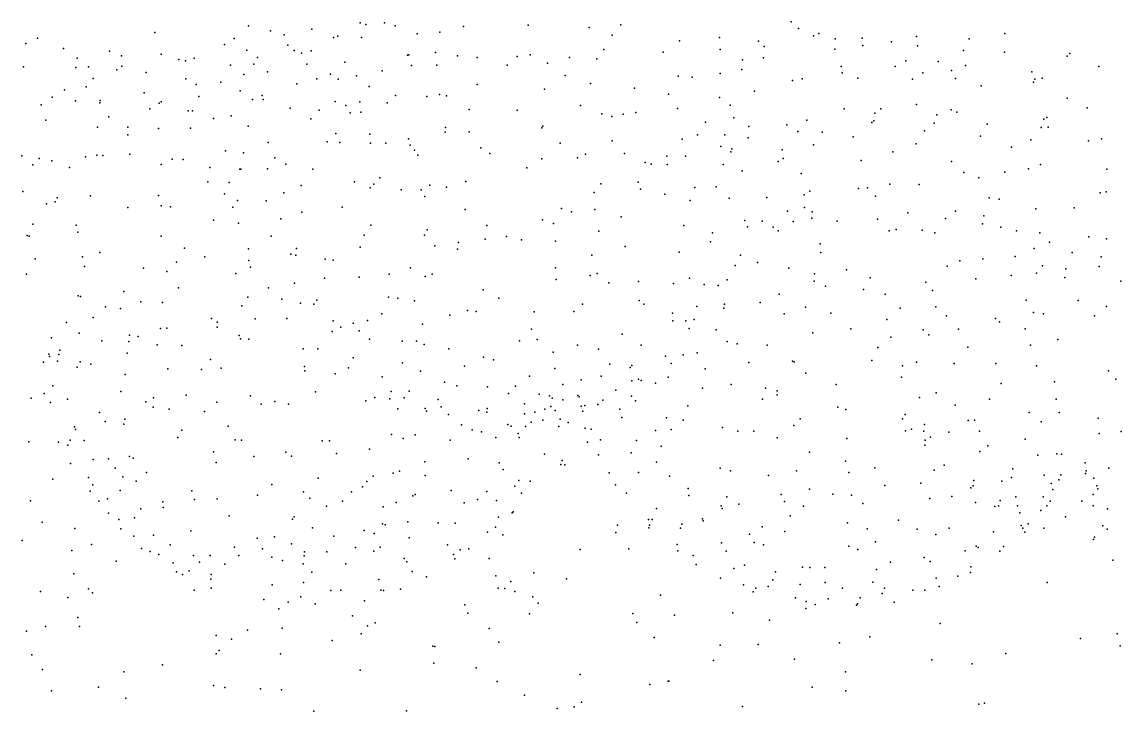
# Model space of a CAD drawing. Header units: metres. Extents: x -23.9 to 23.9, y -28.5 to 28.5.
# Drawn here: x 6.725 to 9.557, y -3.547 to -1.77 of the extents above; entities that cross this region are included whole.
import ezdxf

# ---------------------------------------------------------------- set-up
doc = ezdxf.new("R2010")
doc.units = ezdxf.units.M

msp = doc.modelspace()

# ---------------------------------------------------------------- linework, layer by layer
for p in [(7.3087, -1.7806, 13.3479), (7.5967, -1.7728, 14.8705), (7.611, -1.7769, 21.5785), (7.6593, -1.773, 1.5538), (7.6865, -1.78, 21.6355), (7.8624, -1.7817, 1.8465), (8.0291, -1.7788, 19.5913), (8.2686, -1.778, 19.6966), (8.7069, -1.7704, -1.6102), (6.7652, -1.8121, 20.1319), (7.0671, -1.7979, 22.0739), (7.2716, -1.8127, 13.7498), (7.3652, -1.7936, 19.9373), (7.4004, -1.8039, 19.849), (7.4719, -1.789, 10.788), (7.5273, -1.8102, 19.6994), (7.5391, -1.8072, 21.678), (7.6001, -1.8107, 19.6457), (7.7432, -1.8009, -19.0312), (7.8017, -1.7967, 19.5789), (8.1868, -1.7847, 21.9829), (8.2463, -1.8045, 3.3626), (8.5226, -1.8108, 20.0942), (8.7259, -1.7875, 21.92), (8.7652, -1.8065, 15.5442), (8.7788, -1.8005, 21.9929), (8.8907, -1.8125, 3.6015), (9.0307, -1.8076, 22.1674), (9.2578, -1.8005, 22.219), (6.7345, -1.8255, 20.4259), (6.8319, -1.839, 22.0203), (7.2468, -1.8284, 16.0289), (7.4102, -1.83, 20.3328), (8.4199, -1.8192, 19.8178), (8.5243, -1.8412, 20.0073), (8.6232, -1.8197, 21.876), (8.6379, -1.8339, 20.0871), (8.8196, -1.8403, 20.0088), (8.8211, -1.814, 4.1374), (8.8921, -1.831, 22.083), (8.9656, -1.8215, 19.9544), (9.0332, -1.8321, 0.7471), (9.166, -1.814, 22.207), (6.8667, -1.864, 5.8417), (6.9502, -1.8461, 20.0914), (6.9815, -1.8573, 22.0296), (7.0836, -1.8537, 15.3192), (7.1289, -1.8669, 22.0045), (7.169, -1.8636, 20.0984), (7.3044, -1.843, 21.9445), (7.3316, -1.8616, 1.5065), (7.4264, -1.8438, 21.8076), (7.445, -1.8506, 19.7511), (7.4705, -1.8444, 21.7325), (7.7183, -1.8561, -11.7464), (7.7215, -1.8553, 19.569), (7.7905, -1.8491, 21.8507), (7.8475, -1.8574, 19.5422), (7.8982, -1.8624, 5.3954), (8.0014, -1.859, 19.5437), (8.0344, -1.855, 0.6573), (8.1358, -1.8619, 4.2403), (8.2067, -1.8654, 19.6043), (8.2242, -1.8418, -2.2082), (8.377, -1.8485, 22.0015), (8.5819, -1.8677, 14.5966), (8.6364, -1.8631, 0.1307), (9.1519, -1.8441, 10.5166), (9.2571, -1.8482, 19.9474), (9.4188, -1.8588, 19.9985), (9.426, -1.8513, -12.0885), (6.7284, -1.8859, 20.1501), (6.8635, -1.8874, -12.276), (6.8961, -1.8859, 21.9847), (6.9691, -1.8942, 19.2889), (6.9824, -1.8842, 11.7004), (7.1464, -1.8707, 1.9183), (7.2625, -1.8815, 20.0448), (7.3227, -1.8789, 19.9326), (7.4586, -1.8792, 21.6362), (7.5571, -1.8744, -8.2885), (7.6531, -1.8968, 21.7012), (7.7287, -1.8826, 21.7987), (7.7939, -1.8816, 7.5396), (7.9752, -1.8822, 21.9798), (8.0791, -1.8766, 17.4972), (8.5798, -1.8932, 3.7545), (8.8362, -1.8848, -10.918), (8.9755, -1.8853, 6.093), (9.0029, -1.8704, 7.9077), (9.0865, -1.8724, 9.392), (9.1209, -1.8956, 22.1727), (9.1563, -1.8825, 10.1142), (9.5006, -1.8849, 22.2055), (6.9083, -1.9165, 17.0724), (7.0451, -1.9011, 20.0966), (7.1472, -1.9168, 21.9325), (7.2372, -1.9258, 9.8479), (7.2965, -1.9059, 15.6009), (7.3579, -1.8992, 19.8427), (7.4847, -1.9171, 21.4774), (7.5197, -1.9053, 21.6908), (7.5394, -1.9183, 19.699), (7.5867, -1.9092, 15.2854), (8.1249, -1.9084, 14.5077), (8.4165, -1.9104, 19.7553), (8.4523, -1.9128, 21.9976), (8.524, -1.9029, 19.945), (8.7105, -1.9216, 21.8989), (8.7359, -1.917, 20.0764), (8.839, -1.9016, 22.0147), (8.8791, -1.9157, 19.9945), (9.0203, -1.9175, 22.1261), (9.0463, -1.9016, 19.9493), (9.1313, -1.9159, 19.9414), (9.3273, -1.8991, 4.1352), (9.3319, -1.9259, 22.1927), (9.335, -1.9181, 19.9758), (9.3539, -1.9157, 3.634), (6.8347, -1.9453, 21.881), (6.8901, -1.9376, 20.1086), (7.0394, -1.9528, 21.9035), (7.1739, -1.9315, 4.0286), (7.2875, -1.9478, 21.7835), (7.4334, -1.9295, 21.3472), (7.6199, -1.9366, 19.5773), (7.8977, -1.9318, 19.5101), (8.0712, -1.9434, 22.0373), (8.1897, -1.9289, 22.046), (8.3039, -1.941, 19.6374), (8.613, -1.9489, 21.9211), (9.1973, -1.9352, 22.1708), (6.8024, -1.964, 20.1331), (6.8626, -1.9734, 14.5058), (6.9251, -1.979, 21.8573), (6.9259, -1.9728, 12.8595), (7.0786, -1.98, 20.1095), (7.0838, -1.9767, -2.4129), (7.1805, -1.9622, 21.8509), (7.3191, -1.97, 21.6825), (7.3442, -1.9596, 21.4473), (7.3463, -1.9705, 21.5331), (7.5317, -1.9758, 21.3784), (7.5954, -1.9764, 21.6601), (7.6662, -1.9791, 17.6324), (7.6875, -1.96, 21.7874), (7.7683, -1.9622, -11.2579), (7.8005, -1.9571, 19.5124), (7.8188, -1.961, 21.9198), (8.3911, -1.9569, 22.0351), (8.5228, -1.965, 19.8799), (9.4189, -1.967, 12.6559), (6.7741, -1.9838, 21.7503), (7.0542, -1.994, 21.8317), (7.1528, -1.9995, 11.3961), (7.1639, -1.9996, 21.7728), (7.4159, -1.9926, 19.7113), (7.4905, -1.9975, 19.6454), (7.5598, -1.9859, 21.5746), (7.5706, -2.0047, 19.5883), (7.5978, -2.0029, 5.3094), (7.8777, -1.9957, 21.9708), (8.0014, -1.998, 19.4991), (8.1643, -1.9861, 19.5424), (8.2196, -2.0076, 22.0701), (8.2745, -2.0079, -1.7482), (8.3073, -2.0034, 22.0599), (8.4143, -1.9932, 19.7095), (8.5502, -1.9851, 21.9783), (8.8441, -1.9945, 21.9645), (8.9228, -2.0055, 17.0668), (8.9384, -1.9946, 0.457), (9.0305, -1.9836, 19.9616), (9.0825, -2.0098, 4.4113), (9.1195, -1.997, 22.1379), (9.1344, -2.0027, 19.9566), (9.4704, -1.9918, 20.0479), (6.7864, -2.0233, 21.5683), (6.9487, -2.0147, 21.7725), (7.2182, -2.0193, 21.6043), (7.264, -2.0126, 19.9801), (7.3074, -2.0391, 21.3615), (7.4692, -2.0201, 21.2989), (8.0673, -2.039, 22.0562), (8.245, -2.0143, 19.5755), (8.4864, -2.029, 22.015), (8.5595, -2.0177, 19.9463), (8.6961, -2.0358, 20.138), (8.7473, -2.0239, -7.7223), (8.9154, -2.0298, -0.0955), (8.9203, -2.0255, 22.0063), (9.0762, -2.0311, -6.7784), (9.2121, -2.0335, 22.1562), (9.3588, -2.0209, -12.5574), (9.3664, -2.0171, 20.0079), (6.9195, -2.0413, 21.6762), (6.9973, -2.042, 20.1231), (6.9975, -2.0615, 21.5751), (7.077, -2.0448, 21.6531), (7.1595, -2.0446, 20.1366), (7.5341, -2.0579, 21.4446), (7.6211, -2.0593, -1.5633), (7.8156, -2.0543, 21.936), (7.8168, -2.0421, 19.4958), (7.8772, -2.0537, -2.6651), (8.0648, -2.0435, 7.7981), (8.4661, -2.0616, 17.4636), (8.5365, -2.0616, 2.2215), (8.5982, -2.0396, 20.0462), (8.7249, -2.0526, 21.9235), (8.7873, -2.0547, 15.2099), (8.8671, -2.0668, 20.0406), (9.0513, -2.0508, 22.0983), (9.1956, -2.065, 19.9855), (9.3515, -2.0429, -8.0235), (9.3698, -2.0417, 22.2247), (7.3596, -2.0808, 19.7722), (7.5114, -2.0798, 19.6186), (7.5443, -2.0814, 21.5447), (7.6229, -2.0825, 19.5467), (7.6629, -2.083, 21.7849), (7.7214, -2.0718, 19.5131), (7.7257, -2.0882, -2.0693), (7.9077, -2.0948, 19.4795), (8.1117, -2.0833, 17.8549), (8.2458, -2.0765, 15.8434), (8.4263, -2.0722, -10.0375), (8.5258, -2.0915, 0.781), (8.5969, -2.069, 21.9577), (8.7647, -2.0874, 20.1105), (9.0292, -2.0844, 19.9975), (9.2754, -2.093, 22.2116), (9.3254, -2.0739, -1.4277), (9.4741, -2.0767, 22.2667), (9.5071, -2.0713, 20.1063), (6.7248, -2.1154, -14.7858), (6.7693, -2.1222, 19.6254), (6.8881, -2.1182, 20.1937), (6.9176, -2.1135, 21.4326), (6.9336, -2.1144, 20.1561), (7.0026, -2.1115, 21.4542), (7.1121, -2.1245, 21.4021), (7.2497, -2.1023, 19.9915), (7.2958, -2.1081, 3.2214), (7.3764, -2.121, 13.0583), (7.7368, -2.1009, 21.8797), (7.7452, -2.1137, -3.2249), (7.9303, -2.1093, 22.0161), (8.0651, -2.1237, 22.0651), (8.1562, -2.1207, 1.8805), (8.177, -2.1115, 22.077), (8.278, -2.1095, -3.1608), (8.3868, -2.1168, -0.1853), (8.4351, -2.1168, 22.0435), (8.5518, -2.1051, 2.7444), (8.5547, -2.0979, 19.9109), (8.6845, -2.0998, 14.8601), (8.6863, -2.1226, 20.188), (8.9691, -2.1056, 21.9784), (6.7527, -2.1389, 20.2176), (6.8019, -2.1282, 21.3676), (6.8475, -2.1453, 20.1833), (7.0838, -2.1378, 20.1674), (7.14, -2.1246, -9.1972), (7.209, -2.146, 20.0751), (7.2861, -2.1503, 19.8845), (7.2886, -2.1501, 21.3392), (7.3574, -2.1491, -7.9752), (7.4046, -2.1374, 15.915), (7.4743, -2.1497, 13.7357), (8.0256, -2.1466, 19.4885), (8.3308, -2.1329, 22.0715), (8.3469, -2.1368, 3.3608), (8.3875, -2.1381, 5.5142), (8.532, -2.1376, 22.0088), (8.6734, -2.1301, 7.3852), (8.8875, -2.1279, 21.8744), (9.1202, -2.1298, 8.9478), (9.3189, -2.1495, 22.2583), (9.3496, -2.1378, 20.0508), (9.5207, -2.1501, 22.3164), (7.6473, -2.1725, 19.5371), (8.5812, -2.1543, 19.987), (8.7327, -2.1615, 16.4936), (9.1526, -2.1582, 20.0197), (9.1909, -2.1725, 22.1856), (9.2582, -2.158, 16.4382), (6.7273, -2.2073, 20.2774), (7.2036, -2.1828, 19.8552), (7.2586, -2.1842, 5.4316), (7.4444, -2.1919, 21.3422), (7.5819, -2.1823, 21.6389), (7.6226, -2.1983, 21.7234), (7.6313, -2.1885, 9.9388), (7.702, -2.2033, 21.836), (7.7536, -2.2029, 17.9766), (7.7761, -2.1911, 21.9108), (7.8194, -2.196, 19.4925), (7.8687, -2.1821, 21.9767), (8.2167, -2.1878, 19.5504), (8.3128, -2.1834, 19.6135), (8.3187, -2.2018, 16.2564), (8.4591, -2.1971, 19.7567), (8.5137, -2.1954, 19.8346), (8.7554, -2.2068, 21.8444), (8.8805, -2.1996, 21.8305), (8.904, -2.1983, 20.0987), (8.9616, -2.1882, 21.9251), (9.0373, -2.1894, 20.0527), (9.5193, -2.2086, 16.1499), (6.8105, -2.2345, 5.4056), (6.8153, -2.2241, 20.2517), (6.9014, -2.2184, 20.2258), (7.0765, -2.218, 20.2191), (7.2468, -2.2135, 20.0173), (7.2799, -2.2305, 19.9289), (7.3543, -2.232, 19.7904), (7.4, -2.2109, 17.6792), (7.7631, -2.2205, 15.2454), (8.2, -2.2098, 22.073), (8.3815, -2.2143, 19.6687), (8.4469, -2.2311, -2.6979), (8.5475, -2.2249, 21.9878), (8.6446, -2.2226, 20.2244), (8.7406, -2.2164, 20.2171), (8.9244, -2.2198, -2.7362), (9.2176, -2.2236, 20.0748), (9.2438, -2.2269, 0.0745), (9.5039, -2.2112, 20.1958), (6.788, -2.2393, 21.2843), (6.9973, -2.2485, 21.3257), (7.0839, -2.2445, 14.792), (7.1074, -2.2467, 3.5508), (7.2683, -2.2482, -1.2494), (7.4461, -2.2606, 19.6797), (7.5503, -2.2477, 21.5039), (7.8669, -2.2542, 14.7493), (8.1158, -2.2512, 22.0587), (8.1411, -2.2596, 19.5321), (8.2015, -2.2542, 3.0761), (8.6982, -2.2581, 16.9945), (8.7421, -2.2489, -0.367), (8.7613, -2.26, 3.253), (9.008, -2.2624, 20.1081), (9.1313, -2.2582, 20.087), (9.3383, -2.2524, 20.1272), (9.4366, -2.2494, 16.7447), (6.7526, -2.2918, 12.7882), (6.8641, -2.294, 20.2784), (7.2184, -2.2811, 20.1689), (7.2828, -2.2895, 17.2664), (7.3918, -2.2784, 21.3951), (7.624, -2.2943, 21.7014), (8.0661, -2.281, 0.3365), (8.0947, -2.2897, 4.3154), (8.2688, -2.2731, 19.5958), (8.5882, -2.2821, 4.426), (8.6326, -2.2842, 6.4792), (8.7124, -2.2853, 20.2963), (8.7607, -2.2764, 21.7924), (8.826, -2.2843, 5.8568), (8.9296, -2.2789, 21.8606), (9.1051, -2.2772, 22.1616), (9.2001, -2.2907, 22.2405), (9.2037, -2.2701, 9.5301), (6.7379, -2.3214, 21.1761), (6.743, -2.3226, 20.3815), (6.8688, -2.3122, 16.7963), (7.0835, -2.3226, 20.2288), (7.3668, -2.3224, 19.806), (7.6071, -2.3201, 19.5815), (7.7626, -2.3201, 1.9309), (7.7692, -2.3062, 21.8826), (7.9229, -2.2948, 19.4963), (8.2116, -2.3096, 22.0568), (8.4311, -2.2954, 19.7418), (8.5048, -2.3141, 21.9907), (8.5946, -2.2988, 20.1799), (8.6608, -2.2995, -7.0832), (8.6738, -2.3091, 21.8795), (8.9599, -2.3092, 20.162), (8.9777, -2.3051, 0.7834), (9.0446, -2.3076, 22.0895), (9.0776, -2.3141, 20.1432), (9.2473, -2.2993, -14.1426), (9.2879, -2.3092, 22.3035), (9.3479, -2.314, 20.1897), (7.5962, -2.3508, 21.5776), (7.7891, -2.3473, 19.5287), (7.8503, -2.3391, 21.9264), (7.9187, -2.3307, 16.0461), (7.9736, -2.3239, -8.7481), (8.0122, -2.3323, 19.5197), (8.0999, -2.3354, 19.5388), (8.2792, -2.3492, 19.6315), (8.4998, -2.3377, 19.8647), (8.782, -2.3422, 21.7231), (9.3732, -2.3383, 22.3375), (9.4743, -2.3248, 22.3628), (9.5203, -2.3296, 20.3644), (6.8806, -2.3757, -16.3996), (6.9255, -2.3644, 21.2739), (7.1441, -2.3535, 12.8514), (7.1959, -2.3761, 14.469), (7.3085, -2.3554, 21.4123), (7.4175, -2.3688, 2.7795), (7.4309, -2.3721, 7.4807), (7.4323, -2.3546, 19.7336), (7.8477, -2.3559, -10.1703), (8.1932, -2.3714, 19.5883), (8.4184, -2.364, 7.8174), (8.5766, -2.3715, -11.2668), (8.7838, -2.3648, 20.2344), (9.285, -2.3754, 20.239), (9.3338, -2.3549, -0.909), (9.4317, -2.3652, 20.3102), (9.5064, -2.3761, 9.7166), (6.7586, -2.3809, 21.1056), (6.8856, -2.4009, 20.3776), (7.0381, -2.4052, 21.309), (7.123, -2.3898, 21.3628), (7.3096, -2.3858, 4.1878), (7.314, -2.4026, 19.9729), (7.5062, -2.3823, 19.6795), (7.5272, -2.3843, 13.4047), (7.7258, -2.4047, 21.7792), (8.1001, -2.4042, 22.0103), (8.5634, -2.3983, 15.15), (8.6209, -2.3903, 21.8822), (8.7015, -2.4055, 21.7977), (9.109, -2.4, 22.1854), (9.1419, -2.3861, 20.2245), (9.201, -2.3811, 22.2544), (9.3547, -2.399, 20.3132), (9.4152, -2.4066, 20.3855), (9.5016, -2.4007, 20.4456), (6.7368, -2.4205, 21.0023), (7.0984, -2.4137, 11.1026), (7.2764, -2.4189, 20.0474), (7.5044, -2.431, 5.5028), (7.5939, -2.428, 19.6352), (7.6715, -2.421, 21.6952), (7.7644, -2.4266, 19.5599), (7.7821, -2.4208, 21.84), (8.1019, -2.4342, 19.5767), (8.1889, -2.4241, -2.2703), (8.2075, -2.4186, 22.0182), (8.4451, -2.4309, 16.6645), (8.5428, -2.4353, 20.1503), (8.7671, -2.4195, -1.3815), (8.8496, -2.4093, -10.779), (8.911, -2.4298, 21.839), (9.1833, -2.4327, 20.3), (9.274, -2.4245, 0.5405), (9.3398, -2.4178, 22.3349), (9.4129, -2.4289, 3.3424), (7.1279, -2.456, 20.1882), (7.3606, -2.4556, 19.9261), (7.4271, -2.4438, 21.4553), (7.9131, -2.461, 19.5599), (8.2376, -2.4432, 19.6438), (8.3137, -2.4393, 19.6966), (8.4044, -2.445, 19.7984), (8.4833, -2.447, 19.941), (8.5188, -2.45, 20.0607), (8.7667, -2.4391, 21.6882), (8.7954, -2.4514, 20.2548), (8.894, -2.4603, 21.7279), (9.0542, -2.4414, 22.1289), (9.0714, -2.4624, 20.2839), (9.5568, -2.4385, 22.3845), (6.8698, -2.4764, 20.4413), (6.8758, -2.4785, 21.1262), (6.9873, -2.4655, 16.3161), (7.031, -2.4917, 21.3078), (7.3065, -2.4798, 21.4456), (7.3946, -2.4848, 13.8376), (7.4851, -2.4881, 3.2119), (7.6694, -2.4803, 21.6009), (7.6932, -2.4823, 9.2964), (7.7366, -2.4898, 19.6124), (7.9538, -2.4827, 21.9151), (8.3153, -2.4882, 21.9667), (8.6762, -2.4722, 20.2661), (8.9497, -2.4725, 21.9415), (9.3134, -2.4875, 20.3826), (9.447, -2.4888, 20.5123), (6.9401, -2.505, 21.2237), (6.9786, -2.5095, 20.2919), (7.0867, -2.4936, 16.9863), (7.2916, -2.5026, 20.0625), (7.4423, -2.4958, 17.9225), (7.4773, -2.4981, 19.7899), (7.8732, -2.5143, 21.8438), (7.8951, -2.5168, -8.255), (8.0445, -2.5179, 19.6175), (8.1468, -2.5166, 21.95), (8.1697, -2.4981, 19.6491), (8.328, -2.4977, 19.763), (8.4638, -2.5037, 21.9099), (8.5342, -2.5084, 20.2273), (8.5352, -2.4977, 17.7214), (8.6275, -2.4935, 21.8046), (8.7442, -2.5061, 7.126), (8.9883, -2.5087, 22.0204), (9.0803, -2.5049, 4.5649), (9.3318, -2.5191, 9.1097), (9.52, -2.5039, 20.4423), (6.8393, -2.5456, 21.0845), (6.9085, -2.5321, 20.3742), (7.2133, -2.5349, 21.4192), (7.2281, -2.5443, 20.106), (7.3262, -2.5361, -4.3468), (7.4076, -2.5352, 8.9073), (7.5269, -2.5413, 6.6032), (7.5786, -2.5471, 2.321), (7.6154, -2.5405, 10.875), (7.6521, -2.5233, 19.6719), (7.8278, -2.5262, 19.6174), (8.4011, -2.5212, -14.4417), (8.4024, -2.5407, 19.9082), (8.4358, -2.5412, 19.9859), (8.4571, -2.5373, 17.0105), (8.6891, -2.5226, 21.7096), (8.8093, -2.5212, 21.6322), (8.9543, -2.5374, 20.2544), (9.1075, -2.5278, -6.7639), (9.234, -2.5352, 22.2709), (9.2439, -2.5438, 20.3559), (9.3573, -2.5229, 20.4454), (9.489, -2.5283, 22.3667), (6.8726, -2.5731, 6.264), (7.0018, -2.5776, -2.6812), (7.0816, -2.5611, 4.4403), (7.0981, -2.5602, 14.118), (7.2276, -2.5573, 6.0199), (7.5245, -2.5682, 19.8129), (7.5466, -2.5576, 21.462), (7.5942, -2.567, 19.7419), (7.7571, -2.5495, 21.6885), (8.0383, -2.5625, 21.894), (8.2715, -2.5751, 19.7839), (8.4446, -2.5611, 20.0829), (8.5136, -2.5641, 21.8433), (8.7633, -2.5721, -7.7271), (8.8611, -2.5612, 20.2421), (9.0479, -2.5643, 20.2777), (9.0622, -2.5767, 22.1119), (9.1387, -2.5629, 22.2002), (9.3105, -2.5617, 22.3117), (6.8008, -2.5848, 6.9398), (6.9307, -2.5928, 21.2267), (7.0006, -2.594, 20.2593), (7.0246, -2.581, 21.3164), (7.0736, -2.6026, 20.2091), (7.1369, -2.6048, 21.3924), (7.2844, -2.5786, 4.9878), (7.2877, -2.5871, 21.4513), (7.3096, -2.5886, -16.094), (7.6208, -2.588, 9.7776), (7.7049, -2.5938, 21.5245), (7.742, -2.5934, 19.6852), (7.7618, -2.6018, 14.4455), (8.0067, -2.5922, 19.6652), (8.0525, -2.5892, 2.2108), (8.1567, -2.6039, 19.7293), (8.3204, -2.6038, 19.8684), (8.5427, -2.5939, 20.2898), (8.5678, -2.6003, 21.7531), (8.6454, -2.6034, 21.6712), (8.9644, -2.5828, 21.9457), (9.3244, -2.6034, 20.4494), (9.3943, -2.5892, -7.9947), (6.7938, -2.6266, 10.9027), (6.7958, -2.6333, -10.6328), (6.8199, -2.6275, 20.5272), (6.8221, -2.6163, 21.0411), (6.9961, -2.6242, -3.2652), (7.4496, -2.6132, 21.4713), (7.4875, -2.6134, 19.9299), (7.8246, -2.6134, 19.6865), (8.0939, -2.6221, 3.3017), (8.2104, -2.614, 21.8834), (8.3835, -2.6319, 20.0943), (8.4286, -2.6289, 20.2147), (8.4648, -2.6235, 15.4875), (8.9304, -2.6101, 21.806), (9.1623, -2.6086, 20.3256), (6.78, -2.6475, 20.6918), (6.8166, -2.6452, 4.8024), (6.8669, -2.6604, -7.1738), (6.8745, -2.6466, 21.1349), (6.9025, -2.6525, 20.3847), (7.2108, -2.6405, 21.4183), (7.4534, -2.659, 20.0433), (7.566, -2.6621, 19.9101), (7.5782, -2.6366, 4.1594), (7.7055, -2.649, 19.7725), (7.865, -2.6577, 21.6491), (7.914, -2.6346, 21.7471), (7.9401, -2.6416, 19.7049), (8.2402, -2.653, 19.8545), (8.2923, -2.6611, 21.8195), (8.2966, -2.6558, 19.9473), (8.3984, -2.6512, 20.297), (8.5978, -2.6482, 3.3551), (8.7111, -2.6449, 21.6392), (8.7149, -2.6465, 0.9133), (8.9151, -2.6436, 21.6854), (8.9946, -2.6572, 20.2652), (9.0304, -2.6479, 22.029), (9.1276, -2.6511, 22.1586), (9.2349, -2.6513, 20.3823), (9.3398, -2.657, 22.2933), (6.9904, -2.679, 21.2765), (7.1011, -2.6649, 8.8298), (7.1878, -2.6668, 20.1516), (7.2378, -2.6634, 6.4505), (7.4541, -2.6699, -6.9769), (7.5318, -2.6776, 21.4568), (7.6532, -2.6854, 19.8552), (7.752, -2.6706, 18.0955), (8.0325, -2.6834, 21.75), (8.0981, -2.6635, 19.7768), (8.2177, -2.6837, 20.4584), (8.3907, -2.6862, -13.9398), (8.486, -2.6645, 20.2749), (8.7454, -2.6756, 20.2549), (8.9916, -2.686, 21.9187), (9.5254, -2.6696, 20.4904), (6.8046, -2.7088, 20.9612), (7.8142, -2.6991, 21.4931), (7.8456, -2.7087, 19.8067), (7.9246, -2.7115, 21.6143), (7.9964, -2.7092, 0.2429), (8.1185, -2.7055, 3.8794), (8.166, -2.6928, 21.7777), (8.2966, -2.6959, 20.2467), (8.3135, -2.6914, 20.1445), (8.3208, -2.6948, 20.4225), (8.3578, -2.7021, 21.7472), (8.4784, -2.7148, 21.6438), (8.5529, -2.7052, 21.5842), (8.6415, -2.7142, 7.4911), (8.8237, -2.7051, -16.9804), (9.2483, -2.7027, -2.4027), (9.3864, -2.6982, 20.5471), (9.5441, -2.6914, 22.3299), (6.7482, -2.7401, -17.082), (6.7821, -2.7283, 20.8062), (6.8418, -2.7429, 21.0521), (6.9797, -2.7229, 20.2991), (7.064, -2.7398, 14.9923), (7.1482, -2.7327, 21.3826), (7.3134, -2.7343, 21.4421), (7.4809, -2.7245, 14.6712), (7.611, -2.747, 21.4383), (7.6346, -2.7388, 19.9968), (7.673, -2.7419, 5.6246), (7.6767, -2.7232, 10.3415), (7.7097, -2.7396, 19.9235), (7.723, -2.7224, 3.3796), (7.7973, -2.7442, 19.8712), (7.9786, -2.7283, 19.8334), (8.0578, -2.7301, 5.3541), (8.0847, -2.7348, 20.4857), (8.0909, -2.7401, 21.6942), (8.1189, -2.7443, -10.2514), (8.1574, -2.7331, 20.3979), (8.1609, -2.7367, 19.9553), (8.2215, -2.7454, 20.2581), (8.2552, -2.7201, 20.0619), (8.296, -2.7355, 20.4967), (8.3059, -2.7474, 21.6897), (8.6335, -2.743, 20.2867), (8.6713, -2.7316, 6.5188), (8.6716, -2.7219, 21.5991), (9.0381, -2.7385, 21.98), (9.0814, -2.7264, 22.0539), (9.2188, -2.7427, 20.3852), (9.3904, -2.7432, 22.2778), (6.798, -2.7517, 20.661), (7.0441, -2.7496, -3.8627), (7.0625, -2.7635, 20.2464), (7.1044, -2.7689, 16.7519), (7.1949, -2.7752, 14.3871), (7.2268, -2.7504, 20.1501), (7.3409, -2.7562, 13.3631), (7.3763, -2.749, -17.0146), (7.4116, -2.7555, 20.1113), (7.6932, -2.7681, -4.6712), (7.7638, -2.7673, -1.8971), (7.7672, -2.7735, 16.0024), (7.805, -2.7626, 21.3671), (7.9024, -2.772, 21.3697), (7.9237, -2.7667, -10.9334), (8.0204, -2.7549, 21.5986), (8.0721, -2.7684, 21.1612), (8.0875, -2.7621, 15.6737), (8.0988, -2.7718, 21.0777), (8.1659, -2.7608, -3.3754), (8.1707, -2.7735, 21.6286), (8.1756, -2.7592, 20.0592), (8.2091, -2.7568, 20.1382), (8.2653, -2.7685, 20.5743), (8.441, -2.76, 21.5635), (8.8272, -2.7632, 21.602), (8.8486, -2.7698, -0.4156), (9.1302, -2.7587, 20.3308), (6.9245, -2.7776, 1.4858), (6.9395, -2.8003, 9.9306), (6.99, -2.7946, 21.2428), (7.8244, -2.7824, 19.9691), (7.9231, -2.7769, 19.9259), (8.02, -2.7811, 21.4934), (8.0369, -2.8022, 20.2694), (8.0466, -2.7762, 19.9647), (8.067, -2.7967, 21.2683), (8.1119, -2.7943, 20.1738), (8.1322, -2.803, 21.5135), (8.2711, -2.7904, 21.58), (8.3858, -2.7911, -0.3631), (8.4292, -2.7973, 20.4149), (8.7309, -2.7938, -2.5089), (8.9946, -2.794, 20.294), (9.0015, -2.7822, 21.7654), (9.1639, -2.7983, 22.0893), (9.1795, -2.7972, 3.3336), (9.321, -2.7774, 20.4857), (9.3518, -2.8016, 22.2212), (9.3981, -2.7772, 4.921), (9.4984, -2.7923, 22.2718), (6.8598, -2.8145, 20.531), (6.8627, -2.8208, 1.1316), (6.9874, -2.8075, 20.3247), (7.137, -2.8228, 10.8569), (7.2566, -2.8128, 21.3968), (7.8576, -2.8088, 20.067), (7.8852, -2.8221, 20.1478), (7.909, -2.8268, 21.2787), (7.9768, -2.8086, 20.0666), (7.9855, -2.8128, 21.3286), (8.0037, -2.8312, 21.2122), (8.0225, -2.8131, 20.3589), (8.1085, -2.8136, 21.3969), (8.1768, -2.8178, 21.2551), (8.1919, -2.8205, 21.4192), (8.358, -2.8235, 21.464), (8.3984, -2.8215, -2.0365), (8.5301, -2.8164, -17.98), (8.5697, -2.8255, 4.2661), (8.6114, -2.8259, 21.5387), (8.7142, -2.8109, 21.5721), (9.0023, -2.8245, 21.6576), (9.0172, -2.8207, -16.3134), (9.0496, -2.8252, -6.4083), (9.0508, -2.8085, 5.0569), (9.1139, -2.8279, 22.0025), (9.1929, -2.8256, 20.401), (9.5011, -2.8311, 20.5933), (9.5575, -2.8261, 20.5119), (6.7427, -2.8533, 7.1816), (6.8188, -2.8538, 8.9123), (6.8494, -2.8485, 20.9678), (6.8852, -2.8496, 21.0546), (7.1261, -2.8415, 21.3247), (7.2743, -2.8479, 17.0753), (7.2907, -2.8491, 20.1625), (7.4983, -2.8508, 6.7876), (7.5174, -2.8507, 20.1201), (7.6775, -2.8341, 20.0918), (7.7077, -2.8441, 3.711), (7.738, -2.8346, 21.3581), (7.8288, -2.8489, 20.2413), (7.9461, -2.8416, -14.4883), (8.0059, -2.8416, 21.1094), (8.1822, -2.8541, 21.0789), (8.2163, -2.8479, 21.1827), (8.3088, -2.8499, 16.3404), (8.6709, -2.8431, 14.6629), (8.8509, -2.8447, 6.1117), (9.0526, -2.8487, 20.3358), (9.0668, -2.8406, 21.8766), (9.3102, -2.8458, -14.7127), (6.8428, -2.862, 20.6227), (7.2186, -2.8786, 21.3556), (7.4049, -2.8798, 20.1559), (7.5356, -2.8831, 21.3988), (7.6206, -2.8723, 20.1516), (8.0719, -2.8849, 20.6307), (8.2104, -2.8868, 20.7695), (8.2951, -2.881, 2.9247), (8.3719, -2.8642, 16.8962), (8.7546, -2.8795, 20.3105), (9.0518, -2.8615, 21.7315), (9.194, -2.8775, 22.0403), (9.2138, -2.8635, -0.1043), (9.3435, -2.8873, 20.5824), (9.3918, -2.8842, 22.1783), (9.4041, -2.8849, -6.0603), (6.8497, -2.9088, 20.8321), (6.9083, -2.8985, 20.5007), (6.9481, -2.8966, 21.1254), (7.0023, -2.8907, -4.609), (7.0118, -2.8953, 21.2103), (7.2253, -2.9059, 20.2153), (7.3222, -2.8907, 21.3888), (7.4191, -2.8901, 8.6969), (7.7631, -2.9042, 21.3155), (7.875, -2.8968, 20.3193), (7.9544, -2.9069, 21.1369), (8.1136, -2.9116, 14.306), (8.1174, -2.901, 20.7331), (8.1237, -2.9126, 20.8748), (8.36, -2.9058, 6.6122), (8.8476, -2.9032, 21.5485), (9.102, -2.9131, 21.7847), (9.465, -2.907, -16.1484), (6.8964, -2.9447, 6.1599), (6.9648, -2.9207, 20.4345), (6.9844, -2.9434, 10.5369), (7.046, -2.9318, 20.3505), (7.6297, -2.9417, 6.0392), (7.6816, -2.9339, 21.3284), (7.6976, -2.929, 20.2332), (7.7641, -2.9399, 9.869), (7.9647, -2.9244, 20.4533), (8.2386, -2.9331, 20.9984), (8.3141, -2.9321, 17.9143), (8.3937, -2.9414, -17.5108), (8.5247, -2.9207, 20.4077), (8.551, -2.9278, 21.4617), (8.6485, -2.9402, 20.3697), (8.7208, -2.9281, 21.5198), (8.8559, -2.932, -17.6427), (8.9232, -2.92, 20.3354), (9.0761, -2.9257, 21.6442), (9.2754, -2.9449, 20.5487), (9.2783, -2.9225, -7.1201), (9.3594, -2.9391, 20.6716), (9.402, -2.9381, -9.8636), (9.4661, -2.9345, 22.155), (9.4676, -2.928, 21.1604), (9.526, -2.921, 20.6236), (6.804, -2.9492, 16.0626), (6.907, -2.9641, 20.9424), (7.0188, -2.9545, 13.4536), (7.3688, -2.9633, 21.3456), (7.4879, -2.947, 20.1927), (7.6027, -2.9687, 21.334), (7.6134, -2.9552, 20.2171), (7.995, -2.9669, 20.9779), (8.0051, -2.9527, 20.581), (8.0344, -2.9548, 20.8498), (8.2547, -2.9635, 20.8989), (8.4419, -2.9731, 21.3448), (8.9489, -2.9659, 21.4917), (9.0416, -2.9599, 20.3964), (9.1702, -2.9714, 21.7777), (9.1767, -2.9663, 21.5419), (9.178, -2.9529, 21.8793), (9.2506, -2.9546, 21.9969), (9.3772, -2.9605, 21.1502), (9.3972, -2.9512, 22.1038), (9.4871, -2.9468, -13.403), (9.4951, -2.9664, 20.7717), (6.9003, -2.98, 20.8406), (6.9449, -3.0003, 20.5854), (6.9775, -2.9785, -2.2842), (7.1622, -2.9794, 20.295), (7.1697, -3.0013, 21.2506), (7.2275, -2.9997, 15.701), (7.332, -2.9908, 20.2376), (7.4502, -2.9823, 8.1832), (7.4669, -2.9985, 6.4067), (7.574, -2.9817, 7.3207), (7.7318, -2.9926, 21.2647), (7.7385, -2.9889, 20.2945), (7.8312, -2.9786, 20.3561), (7.8985, -3.0016, 20.4463), (7.9225, -2.9807, 21.1067), (8.0124, -2.9852, 20.7035), (8.2825, -2.9857, 20.8141), (8.4436, -2.9917, 14.4296), (8.5411, -2.9945, -15.0457), (8.6817, -2.9884, 21.4719), (8.7548, -2.9751, 14.9947), (8.8145, -2.988, 20.3715), (8.8631, -2.9906, 21.4869), (9.0644, -2.9992, 21.4382), (9.1216, -2.9939, 20.4559), (9.286, -2.9948, 21.4236), (9.3567, -2.995, 20.7605), (9.3818, -2.9763, 21.2529), (9.4859, -2.9891, 20.9296), (9.4976, -2.9746, 21.0823), (6.7465, -3.0047, 14.0297), (6.9233, -3.0057, 20.6839), (7.0313, -3.0261, 20.4594), (7.0878, -3.0077, 20.3845), (7.0886, -3.0227, 21.1598), (7.5096, -3.0189, 21.3126), (7.551, -3.0061, 20.2431), (7.6554, -3.0203, 20.2806), (7.6896, -3.0098, -8.5996), (7.8642, -3.0104, 8.1488), (7.9475, -3.004, -3.7378), (8.3602, -3.0251, 21.1868), (8.527, -3.0181, 4.6174), (8.5299, -3.0246, 21.3792), (8.5721, -3.014, 20.455), (8.6902, -3.0069, 20.4028), (8.7389, -3.0189, 3.1106), (8.8917, -3.0119, 20.395), (9.1822, -3.0093, 21.3553), (9.2321, -3.0194, 21.7457), (9.2417, -3.0183, 21.5271), (9.2462, -3.0041, 21.8709), (9.2904, -3.0183, 20.6465), (9.3509, -3.0302, 20.8554), (9.3665, -3.0184, 21.3639), (9.3753, -3.0057, 20.9579), (9.4565, -3.0063, 22.0528), (9.4856, -3.0179, 21.3189), (9.5224, -3.0256, 20.8541), (6.9481, -3.0372, 20.8939), (6.9743, -3.0533, -8.7818), (7.0147, -3.049, 21.0396), (7.2585, -3.0438, 21.2586), (7.4224, -3.0524, 21.2888), (7.426, -3.0466, -15.9712), (7.9529, -3.0469, 20.9414), (7.9883, -3.036, 16.1947), (7.9909, -3.0334, 2.8576), (8.3396, -3.0535, 20.7753), (8.3493, -3.0534, 15.6069), (8.4789, -3.0518, 20.5625), (8.4802, -3.0571, -10.1085), (8.705, -3.0435, 0.7798), (8.9843, -3.0551, 21.4202), (9.2969, -3.0358, 21.182), (9.414, -3.0468, 21.9616), (6.7767, -3.0604, 15.3218), (6.8614, -3.0764, -0.6347), (6.9792, -3.0769, 20.7085), (7.16, -3.0822, 21.1557), (7.4732, -3.0745, 20.2885), (7.6071, -3.0816, 20.3153), (7.6536, -3.0646, 7.7912), (7.6606, -3.0673, 21.2346), (7.7191, -3.0595, 20.3481), (7.7977, -3.0615, 21.1468), (7.8412, -3.063, 20.4572), (7.9248, -3.0863, 20.674), (7.9451, -3.0733, 20.835), (8.2556, -3.0864, 0.0134), (8.2595, -3.068, 16.6451), (8.3403, -3.0751, 7.1171), (8.3422, -3.0676, 21.0177), (8.422, -3.0756, 20.6686), (8.4252, -3.065, 21.2235), (8.6329, -3.072, -16.6365), (8.6914, -3.084, 20.4684), (8.8521, -3.0621, 21.4334), (8.9028, -3.0775, 1.2162), (9.0319, -3.0778, 20.4908), (9.1142, -3.0753, 20.537), (9.2287, -3.0847, 20.6768), (9.3002, -3.0686, 20.7671), (9.3045, -3.0759, 21.0418), (9.3096, -3.0859, 20.9235), (9.3184, -3.0646, 21.7602), (9.3583, -3.0754, 21.5972), (9.5104, -3.0699, 21.4399), (9.5222, -3.078, 21.9268), (6.7252, -3.107, 17.2227), (7.013, -3.0959, 20.9299), (7.0638, -3.0938, 20.538), (7.3314, -3.1013, 21.2225), (7.3756, -3.0979, 20.3221), (7.4191, -3.1157, 21.2203), (7.5287, -3.0963, 21.2401), (7.6323, -3.0894, 3.1342), (7.7229, -3.1004, 21.152), (7.9641, -3.0931, 9.1636), (8.5278, -3.1134, 21.2639), (8.6002, -3.0913, -6.4671), (8.612, -3.1123, 20.5472), (8.9247, -3.1105, 21.3684), (9.0799, -3.0916, 21.324), (9.4865, -3.1044, 21.8292), (9.4889, -3.0989, 21.5289), (6.8535, -3.133, -7.0233), (6.9041, -3.1174, -15.8402), (7.0331, -3.1276, 20.7496), (7.0553, -3.1361, 20.8575), (7.0771, -3.1431, 20.6449), (7.1064, -3.1185, 21.0355), (7.2722, -3.1246, -8.3024), (7.3447, -3.1292, -10.7754), (7.4527, -3.1364, -14.1442), (7.5108, -3.1368, 17.4976), (7.5848, -3.1251, 17.1532), (7.6317, -3.1349, 21.1575), (7.6479, -3.1243, 20.3954), (7.8214, -3.119, 21.0182), (7.8369, -3.1436, 20.9314), (7.8546, -3.1313, 20.6276), (7.8762, -3.1293, 20.8414), (8.1631, -3.1304, 18.4076), (8.2893, -3.1286, 0.4), (8.4131, -3.1181, 20.7891), (8.4151, -3.1342, 20.8894), (8.5398, -3.1345, 20.6211), (8.6362, -3.1189, 21.3205), (8.8557, -3.1222, 3.8911), (8.8795, -3.1305, 20.5137), (9.1558, -3.1343, 20.669), (9.1841, -3.1218, 0.1198), (9.1892, -3.1252, 21.159), (9.2454, -3.1347, 20.9604), (9.2549, -3.1227, 20.8657), (6.9676, -3.1611, -1.5279), (7.1146, -3.1654, 20.9345), (7.1668, -3.1465, 7.9876), (7.1821, -3.1632, 21.0361), (7.2097, -3.1463, 20.4623), (7.2474, -3.1681, -5.3275), (7.2836, -3.1464, 20.4193), (7.369, -3.1502, 21.1604), (7.3963, -3.1586, 16.7685), (7.4496, -3.1674, 20.406), (7.4517, -3.1466, 18.0961), (7.5592, -3.1674, 20.4247), (7.71, -3.1542, 21.0842), (7.7168, -3.1625, 20.5011), (7.8406, -3.1551, 20.723), (7.9288, -3.1535, -7.813), (8.4551, -3.1462, 21.0827), (8.4625, -3.1696, 20.9571), (8.5868, -3.1709, 5.9946), (8.9637, -3.1636, 21.2843), (9.0498, -3.1511, 21.2585), (9.0658, -3.1614, 20.6296), (9.5366, -3.1578, 1.3767), (6.8583, -3.1931, -4.9603), (7.1232, -3.1884, 20.7358), (7.1385, -3.1947, 20.8537), (7.1554, -3.1853, 8.3694), (7.2123, -3.1952, 20.5704), (7.4718, -3.1889, 21.1211), (7.7303, -3.1875, 20.9827), (7.9457, -3.1988, -6.4636), (8.0437, -3.1905, 4.0756), (8.5593, -3.1799, 20.7085), (8.6666, -3.1885, -10.8915), (8.7365, -3.1759, 20.5876), (8.7552, -3.1771, 21.2774), (8.7945, -3.1769, -13.7502), (8.9269, -3.1821, 20.5978), (9.1371, -3.1991, 21.0337), (9.1695, -3.1896, 20.9466), (9.1706, -3.1753, 20.8224), (7.2112, -3.207, 20.9544), (7.3696, -3.2217, 20.5286), (7.4503, -3.2154, 2.791), (7.6447, -3.2081, 21.0138), (7.7671, -3.2012, 20.8633), (7.9844, -3.2128, 16.8551), (8.1281, -3.2065, 8.2317), (8.525, -3.2042, 20.8552), (8.5843, -3.2213, 21.0417), (8.6478, -3.2258, 21.1203), (8.6598, -3.2091, 4.1581), (8.7303, -3.2211, 21.1807), (8.7947, -3.2161, 20.6464), (8.918, -3.2148, 21.2018), (9.0807, -3.2048, 20.7538), (9.0885, -3.2261, 20.9043), (9.3669, -3.2158, -5.7359), (6.7723, -3.2392, 14.5249), (6.8428, -3.2545, 9.8292), (6.8965, -3.2317, 7.0542), (6.9065, -3.2424, 11.9397), (7.1682, -3.2351, -9.4803), (7.2123, -3.2307, 20.7545), (7.4436, -3.2524, 20.5911), (7.5205, -3.2361, 20.999), (7.547, -3.2352, 9.9785), (7.6498, -3.2353, 20.626), (7.6563, -3.2366, 20.9044), (7.7005, -3.2333, 20.7601), (7.9522, -3.2304, 9.5262), (7.9691, -3.2314, 17.1946), (7.995, -3.239, 11.2371), (8.0418, -3.2529, -4.5456), (8.3704, -3.248, 17.7128), (8.6098, -3.24, 20.9592), (8.6162, -3.2307, 20.8051), (8.7183, -3.2554, 21.0719), (8.84, -3.2299, 0.0324), (8.8848, -3.255, 20.7638), (8.942, -3.2437, 21.1125), (8.9475, -3.23, 20.7136), (9.0207, -3.2355, 21.0821), (9.0518, -3.2352, 20.992), (7.348, -3.2594, 20.6748), (7.3868, -3.2833, 14.5025), (7.411, -3.2661, 20.8887), (7.4806, -3.2707, 20.6839), (7.608, -3.263, 20.7432), (7.8666, -3.2733, -14.6335), (8.0553, -3.2689, -2.9888), (8.7452, -3.2826, -18.5003), (8.7461, -3.2643, 20.8423), (8.7695, -3.2727, 20.9704), (8.8027, -3.2577, 21.1008), (8.8759, -3.274, 20.8903), (8.8787, -3.2708, 20.9967), (8.9724, -3.2666, 20.9209), (6.869, -3.3063, 12.4498), (7.5765, -3.3013, 15.246), (7.8738, -3.2947, 8.6676), (8.0332, -3.2964, 7.7372), (8.299, -3.2955, 6.2223), (8.4063, -3.3002, 2.7637), (8.5568, -3.2936, -17.2112), (8.6518, -3.3128, 1.0296), (6.7365, -3.3413, 11.6268), (6.7853, -3.3295, -4.2486), (6.873, -3.3295, 8.9038), (7.306, -3.3389, 3.1933), (7.3955, -3.3332, -2.6939), (7.6154, -3.3275, 3.7594), (7.6351, -3.3198, -16.5449), (7.9291, -3.3346, -18.2517), (8.3095, -3.3189, 14.5118), (9.091, -3.3217, -9.5145), (7.2254, -3.3523, -14.7465), (7.2645, -3.3621, 11.5841), (7.524, -3.3654, -6.8144), (7.5987, -3.3477, 14.0859), (7.9538, -3.3698, -17.5268), (8.3541, -3.3579, 4.1051), (8.91, -3.3557, 3.3757), (9.4531, -3.3599, 0.1798), (9.5475, -3.3478, -10.3164), (7.2329, -3.3908, -17.0626), (7.7837, -3.3798, 11.7025), (7.789, -3.3803, 18.6605), (8.5242, -3.3769, 18.2159), (8.6224, -3.3758, 0.6823), (8.8321, -3.3712, -5.7068), (9.2603, -3.3984, -15.687), (9.5555, -3.3786, -13.5931), (6.7499, -3.4022, 2.2289), (7.2249, -3.3993, 7.1865), (7.3907, -3.3996, -3.3889), (7.7867, -3.4236, -9.9552), (8.507, -3.4164, 14.9184), (8.7163, -3.413, -10.361), (9.0698, -3.4155, 18.4411), (9.1736, -3.4253, -13.9506), (6.7781, -3.4398, 13.3196), (6.9876, -3.4458, 13.6132), (7.0867, -3.428, 2.6394), (7.5962, -3.4415, 2.3825), (7.8953, -3.4357, 14.2841), (8.1632, -3.4527, 10.9849), (8.8474, -3.4457, -6.9427), (7.2186, -3.4813, 1.3738), (7.9499, -3.4706, 6.1108), (8.3433, -3.4786, -11.2002), (8.3907, -3.4701, 19.2987), (8.3922, -3.4701, 7.0595), (6.8005, -3.4947, 9.5046), (6.9221, -3.4858, 6.5873), (7.2476, -3.4864, 18.0855), (7.3393, -3.49, -13.6184), (7.3938, -3.4923, 18.4595), (8.0196, -3.5066, -15.7962), (8.7613, -3.4857, 3.0231), (8.8485, -3.4954, 19.0699), (6.9925, -3.5139, 7.8689), (8.1044, -3.5404, 2.4332), (8.1484, -3.5367, -16.429), (8.1667, -3.5241, 11.4902), (8.5819, -3.5352, 17.8926), (9.1907, -3.529, 1.5194), (9.2056, -3.5272, 3.9815), (7.4771, -3.5471, 6.1479), (7.7156, -3.5464, 10.5598)]:
    msp.add_point(p)

doc.saveas('drawing.dxf')
